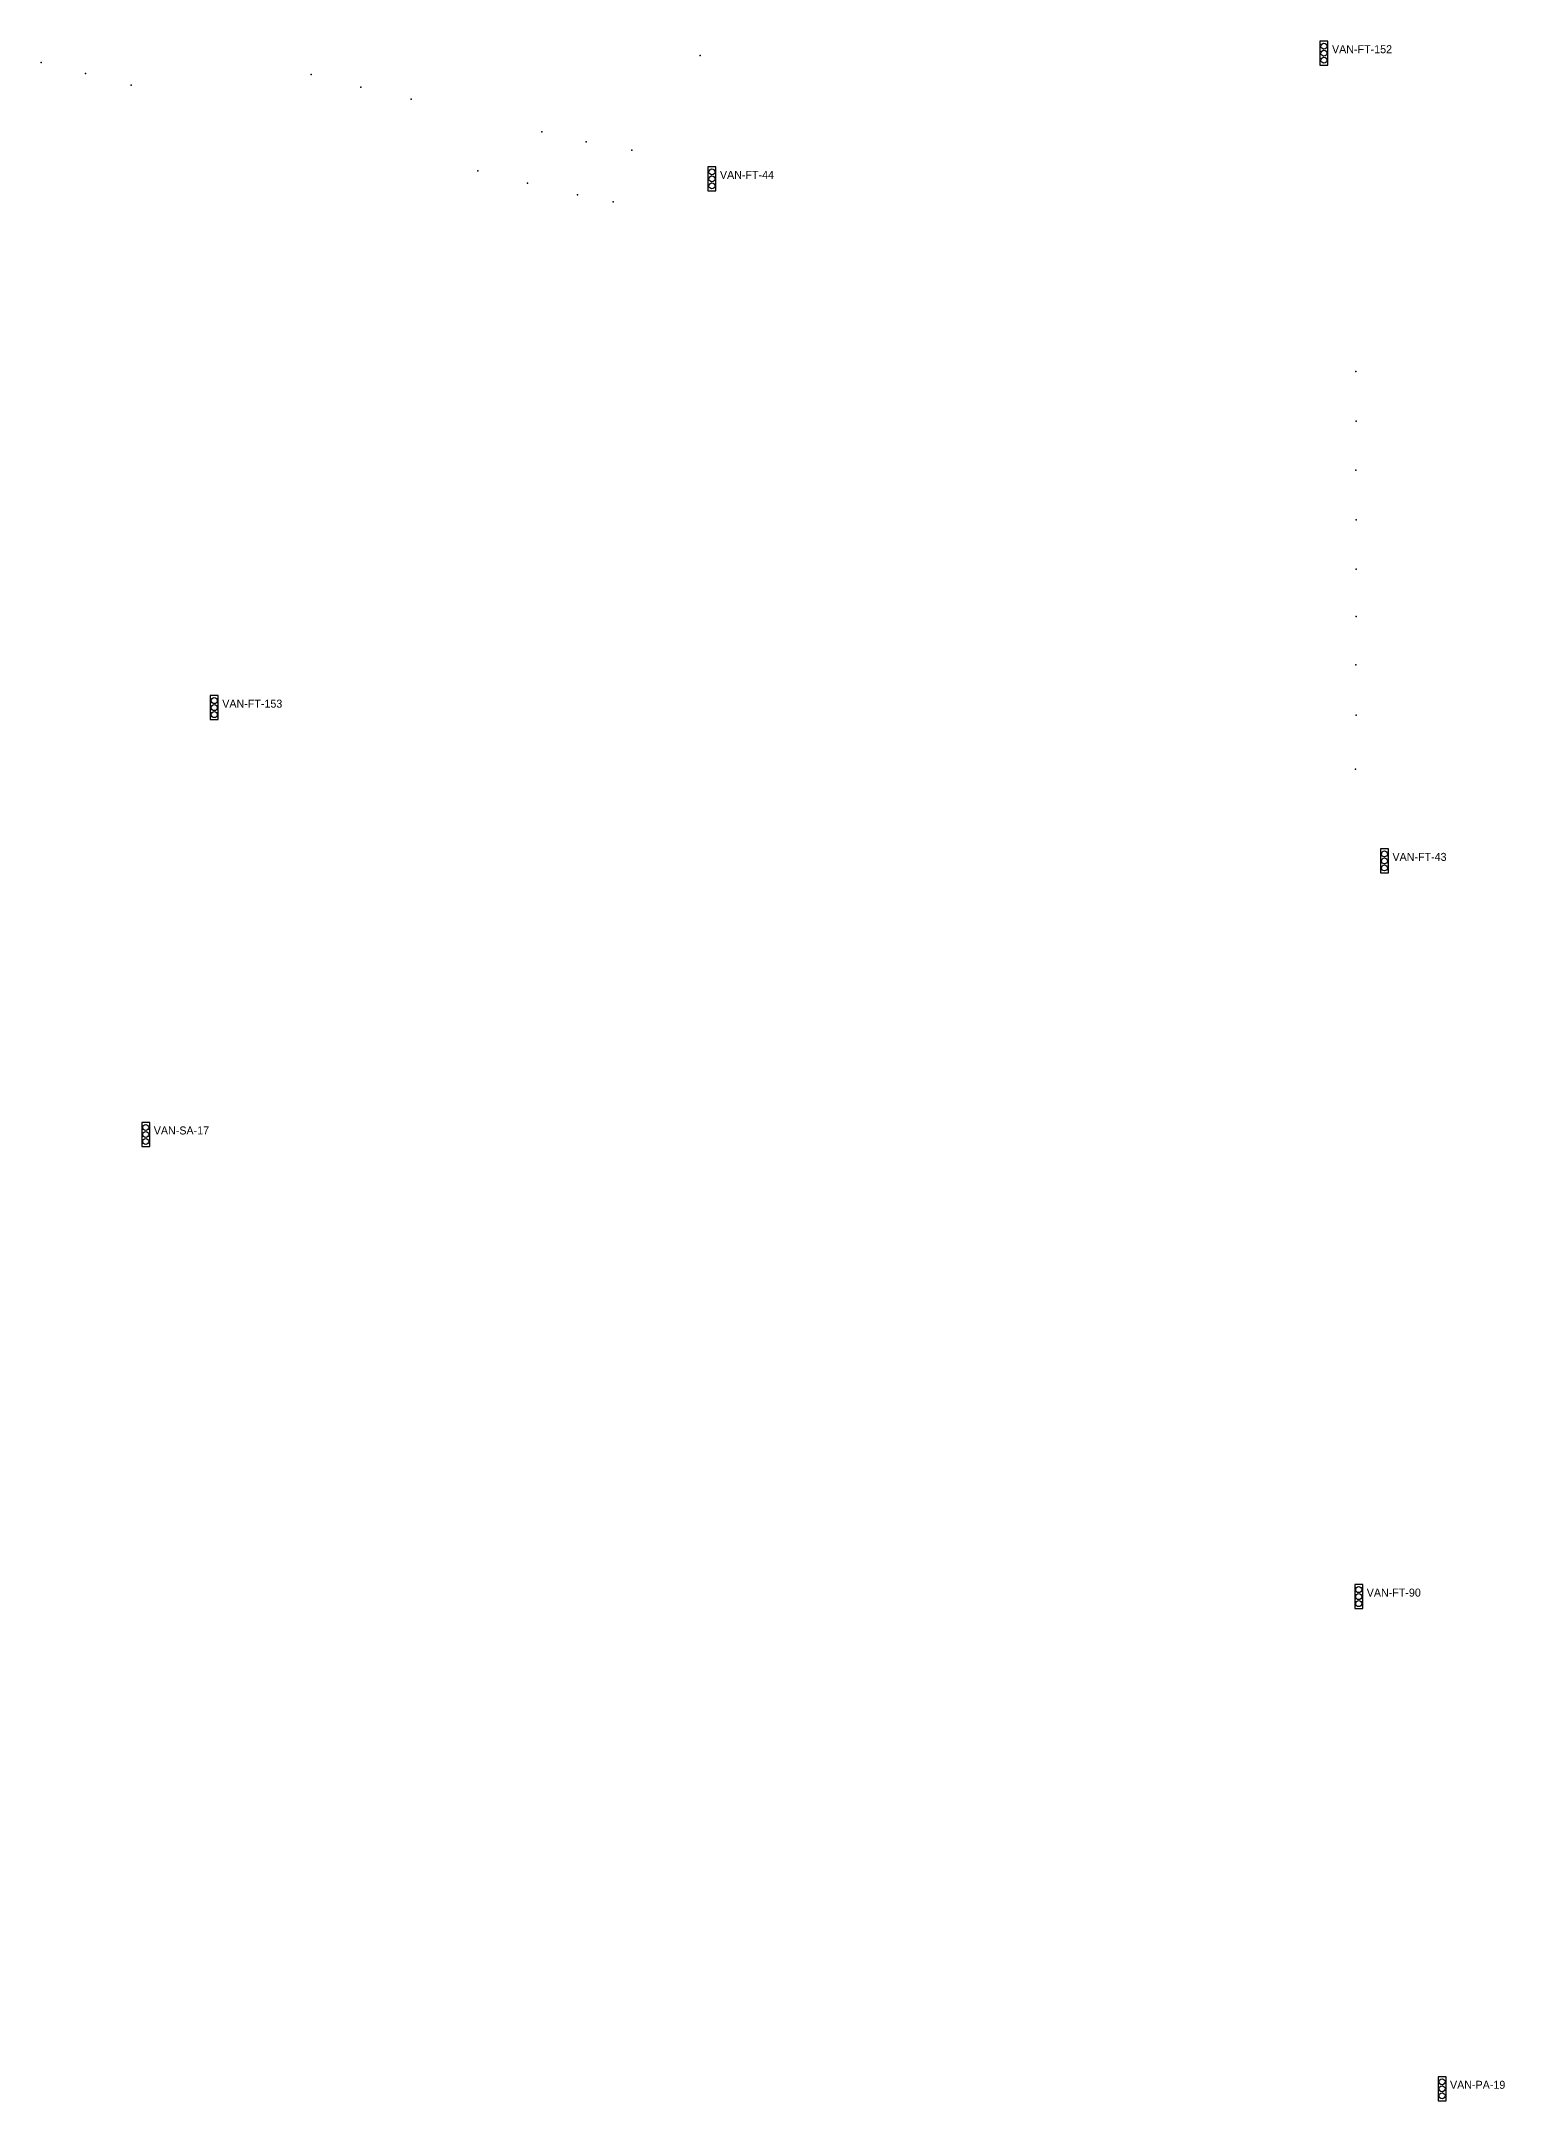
# Model space of a CAD drawing. Header units: inches. Extents: x 486474 to 494239, y 5455982 to 5460069.
# Drawn here: x 492236 to 492602, y 5458024 to 5458539 of the extents above; entities that cross this region are included whole.
import ezdxf

# ---------------------------------------------------------------- set-up
doc = ezdxf.new("R2010")
doc.units = ezdxf.units.IN
doc.header["$MEASUREMENT"] = 0
doc.layers.add('Parking Meters', color=10, linetype='Continuous')
doc.layers.add('Traffic Signals', color=10, linetype='Continuous')

msp = doc.modelspace()

# ---------------------------------------------------------------- linework, layer by layer
at = {"layer": 'Parking Meters', "color": 7}
for p in [(492236.16, 5458533.28), (492236.16, 5458533.28), (492400.89, 5458535.06), (492247.24, 5458530.51), (492247.24, 5458530.51), (492258.68, 5458527.6), (492258.68, 5458527.6), (492303.68, 5458530.31), (492303.68, 5458530.31), (492316.04, 5458527.14), (492316.04, 5458527.14), (492328.61, 5458524.1), (492328.61, 5458524.1), (492361.34, 5458515.96), (492372.38, 5458513.43), (492372.38, 5458513.43), (492383.78, 5458511.4), (492383.78, 5458511.4), (492345.3, 5458506.21), (492345.3, 5458506.21), (492357.74, 5458503.1), (492357.74, 5458503.1), (492370.23, 5458500.2), (492370.23, 5458500.2), (492379.14, 5458498.48), (492564.81, 5458456.05), (492564.81, 5458456.05), (492564.86, 5458443.66), (492564.86, 5458443.66), (492564.8, 5458431.38), (492564.8, 5458431.38), (492564.85, 5458419.01), (492564.85, 5458419.01), (492564.86, 5458406.67), (492564.86, 5458406.67), (492564.9, 5458394.87), (492564.9, 5458394.87), (492564.77, 5458382.79), (492564.77, 5458382.79), (492564.85, 5458370.16), (492564.85, 5458370.16), (492564.67, 5458356.71)]:
    msp.add_point(p, dxfattribs=at)
at = {"layer": 'Traffic Signals', "color": 1}
for points in [[(492555.83, 5458532.6), (492557.83, 5458532.6), (492557.83, 5458538.6), (492555.83, 5458538.6)], [(492402.83, 5458501.2), (492404.83, 5458501.2), (492404.83, 5458507.2), (492402.83, 5458507.2)], [(492278.42, 5458369.05), (492280.42, 5458369.05), (492280.42, 5458375.05), (492278.42, 5458375.05)], [(492570.94, 5458330.76), (492572.94, 5458330.76), (492572.94, 5458336.76), (492570.94, 5458336.76)], [(492261.3, 5458262.39), (492263.3, 5458262.39), (492263.3, 5458268.39), (492261.3, 5458268.39)], [(492564.51, 5458146.9), (492566.51, 5458146.9), (492566.51, 5458152.9), (492564.51, 5458152.9)], [(492585.33, 5458023.9), (492587.33, 5458023.9), (492587.33, 5458029.9), (492585.33, 5458029.9)]]:
    msp.add_lwpolyline(points, close=True, dxfattribs=at)
for centre in [(492556.83, 5458537.35), (492556.83, 5458535.6), (492556.83, 5458533.85), (492403.83, 5458505.95), (492403.83, 5458504.2), (492403.83, 5458502.45), (492279.42, 5458373.8), (492279.42, 5458372.05), (492279.42, 5458370.3), (492571.94, 5458335.51), (492571.94, 5458333.76), (492571.94, 5458332.01), (492262.3, 5458267.14), (492262.3, 5458265.39), (492262.3, 5458263.64), (492565.51, 5458151.65), (492565.51, 5458149.9), (492565.51, 5458148.15), (492586.33, 5458028.65), (492586.33, 5458026.9), (492586.33, 5458025.15)]:
    msp.add_circle(centre, 0.75, dxfattribs=at)

# ---------------------------------------------------------------- texts
for s, p in [('VAN-FT-152', (492558.83, 5458535.6)), ('VAN-FT-44', (492405.83, 5458504.2)), ('VAN-FT-153', (492281.42, 5458372.05)), ('VAN-FT-43', (492573.94, 5458333.76)), ('VAN-SA-17', (492264.3, 5458265.39)), ('VAN-FT-90', (492567.51, 5458149.9)), ('VAN-PA-19', (492588.33, 5458026.9))]:
    msp.add_text(s, height=2, dxfattribs=at).set_placement(p)

doc.saveas('drawing.dxf')
